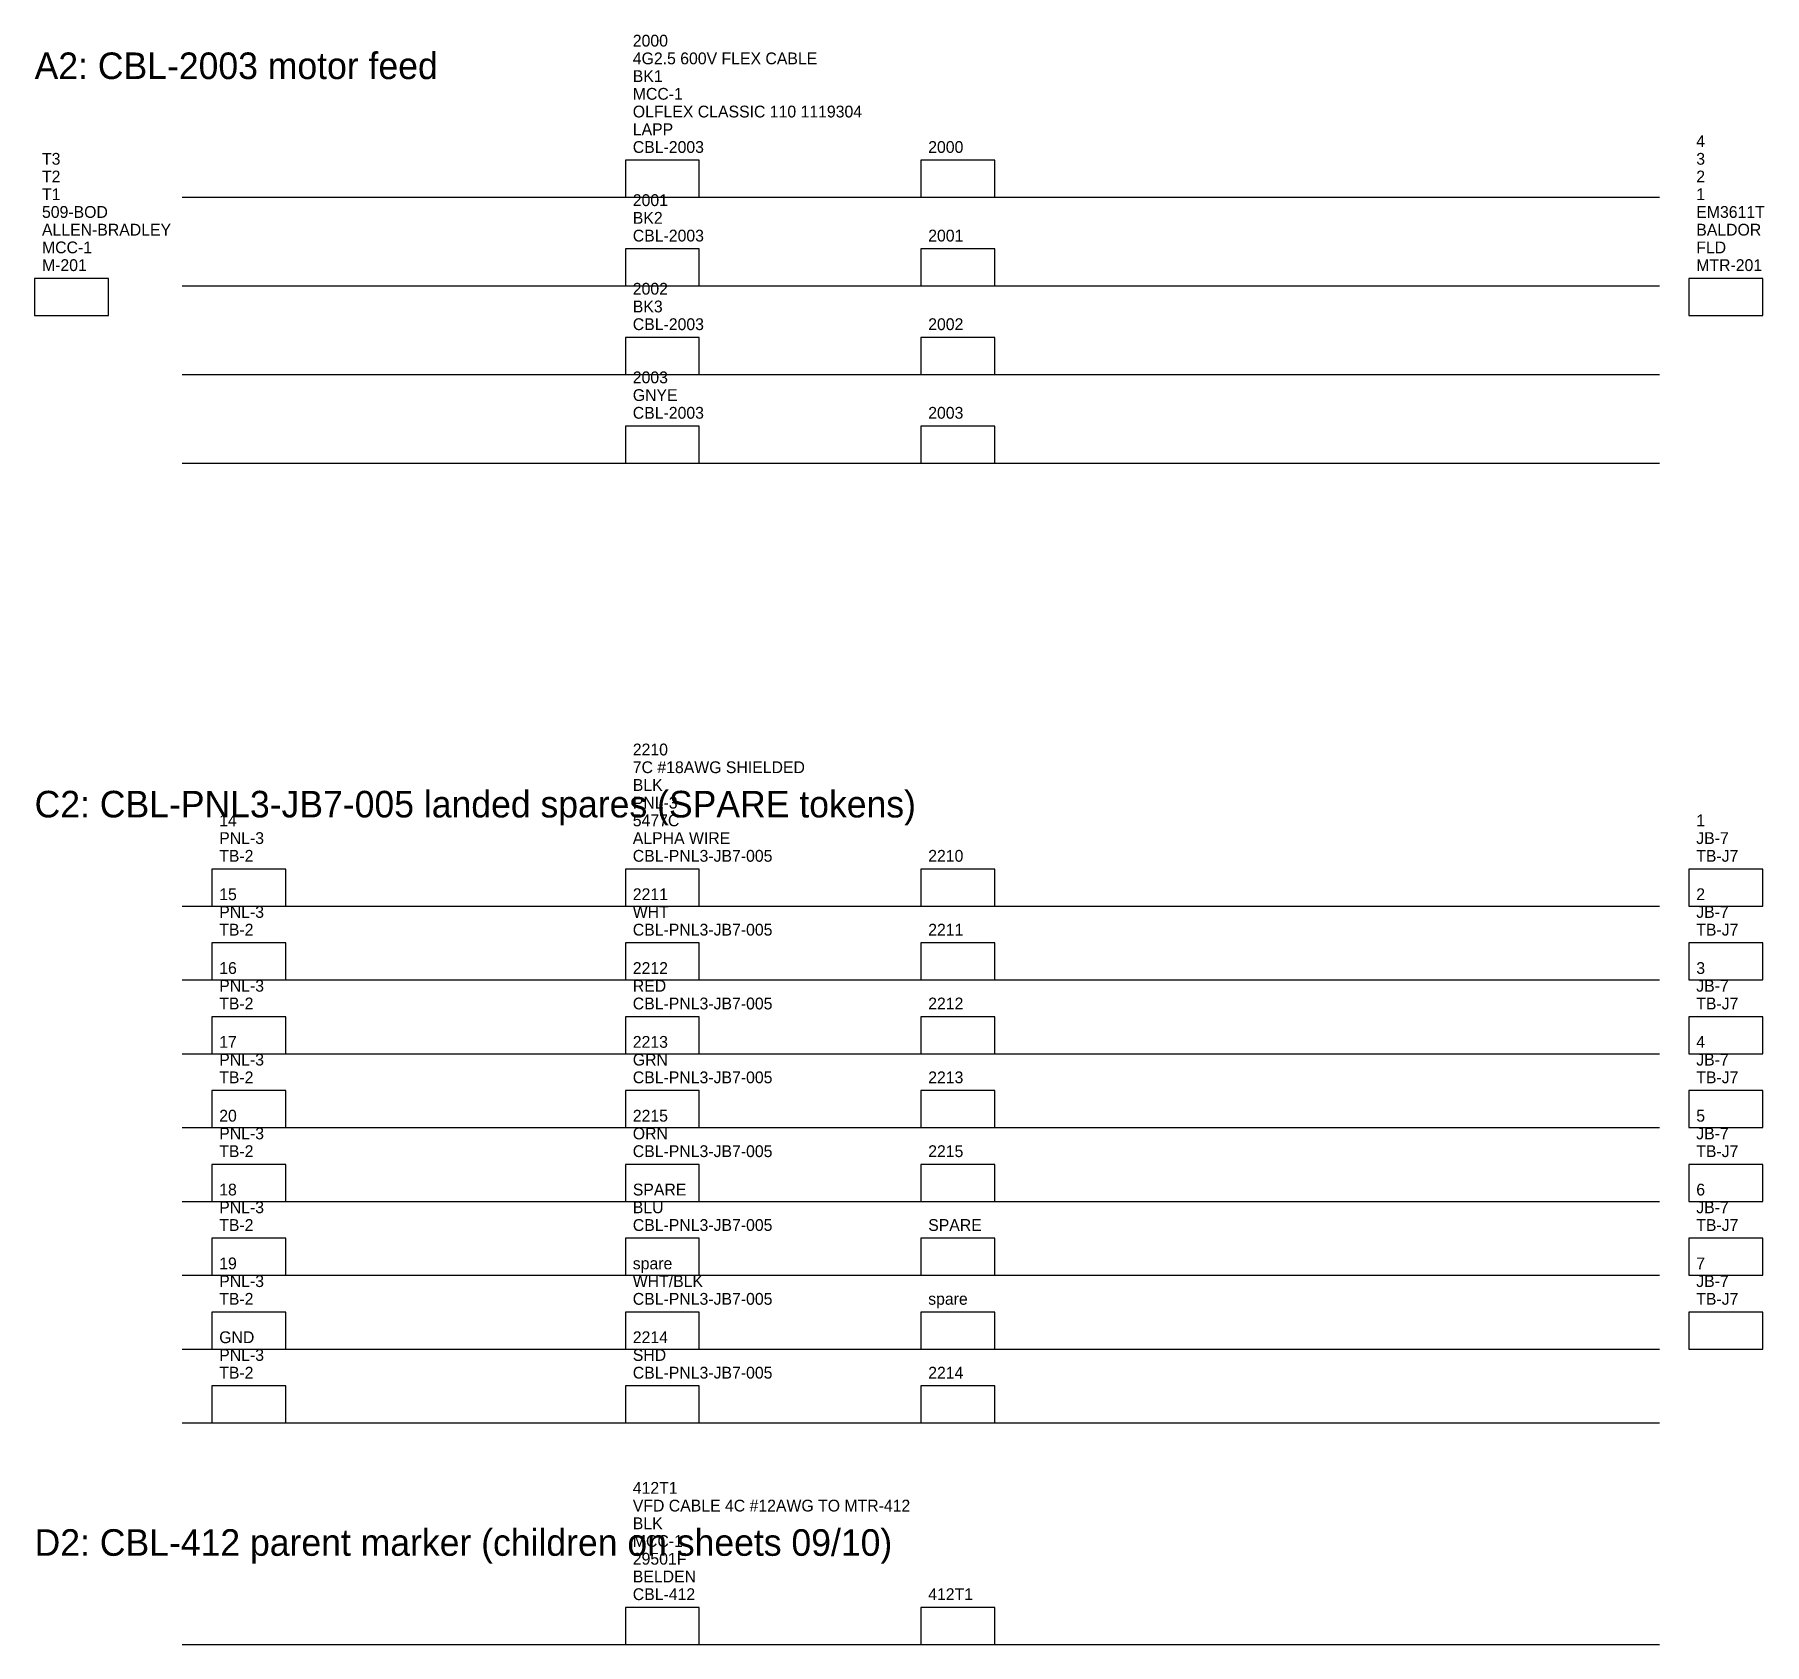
# Model space of a CAD drawing. Header units: inches. Extents: x 0 to 11.7, y 3 to 13.9.
import ezdxf

# ---------------------------------------------------------------- set-up
doc = ezdxf.new("R2010")
doc.units = ezdxf.units.IN

# ---------------------------------------------------------------- blocks, each defined once
blk = doc.blocks.new('HMS1')
blk.add_lwpolyline([(0, 0), (0.5, 0), (0.5, 0.25), (0, 0.25)], close=True)
blk = doc.blocks.new('HMO1')
blk.add_lwpolyline([(0, 0), (0.5, 0), (0.5, 0.25), (0, 0.25)], close=True)
blk = doc.blocks.new('WD_WNH')
blk.add_lwpolyline([(0, 0), (0.5, 0), (0.5, 0.25), (0, 0.25)], close=True)
blk = doc.blocks.new('HCM1')
blk.add_lwpolyline([(0, 0), (0.5, 0), (0.5, 0.25), (0, 0.25)], close=True)
blk = doc.blocks.new('HCM2')
blk.add_lwpolyline([(0, 0), (0.5, 0), (0.5, 0.25), (0, 0.25)], close=True)
blk = doc.blocks.new('HT0001')
blk.add_lwpolyline([(0, 0), (0.5, 0), (0.5, 0.25), (0, 0.25)], close=True)
blk = doc.blocks.new('HT0002')
blk.add_lwpolyline([(0, 0), (0.5, 0), (0.5, 0.25), (0, 0.25)], close=True)
blk = doc.blocks.new('VC1')
blk.add_lwpolyline([(0, 0), (0.5, 0), (0.5, 0.25), (0, 0.25)], close=True)

msp = doc.modelspace()

# ---------------------------------------------------------------- linework, layer by layer
for p, q in [((1, 12.8), (11, 12.8)), ((1, 12.2), (11, 12.2)), ((1, 11.6), (11, 11.6)), ((1, 11), (11, 11)), ((1, 8), (11, 8)), ((1, 7.5), (11, 7.5)), ((1, 7), (11, 7)), ((1, 6.5), (11, 6.5)), ((1, 6), (11, 6)), ((1, 5.5), (11, 5.5)), ((1, 5), (11, 5)), ((1, 4.5), (11, 4.5)), ((1, 3), (11, 3))]:
    msp.add_line(p, q)

# ---------------------------------------------------------------- block references
ref = msp.add_blockref('HCM1', (4, 12.8))
ref.add_attrib('TAG1', 'CBL-2003', (4.05, 13.1), dxfattribs={"height": 0.08})
ref.add_attrib('MFG', 'LAPP', (4.05, 13.22), dxfattribs={"height": 0.08})
ref.add_attrib('CAT', 'OLFLEX CLASSIC 110 1119304', (4.05, 13.34), dxfattribs={"height": 0.08})
ref.add_attrib('LOC', 'MCC-1', (4.05, 13.46), dxfattribs={"height": 0.08})
ref.add_attrib('COLOR', 'BK1', (4.05, 13.58), dxfattribs={"height": 0.08})
ref.add_attrib('DESC1', '4G2.5 600V FLEX CABLE', (4.05, 13.7), dxfattribs={"height": 0.08})
ref.add_attrib('WIRENO', '2000', (4.05, 13.82), dxfattribs={"height": 0.08})
ref = msp.add_blockref('WD_WNH', (6, 12.8))
ref.add_attrib('WIRENO', '2000', (6.05, 13.1), dxfattribs={"height": 0.08})
ref = msp.add_blockref('HMO1', (11.2, 12))
ref.add_attrib('TAG1', 'MTR-201', (11.25, 12.3), dxfattribs={"height": 0.08})
ref.add_attrib('LOC', 'FLD', (11.25, 12.42), dxfattribs={"height": 0.08})
ref.add_attrib('MFG', 'BALDOR', (11.25, 12.54), dxfattribs={"height": 0.08})
ref.add_attrib('CAT', 'EM3611T', (11.25, 12.66), dxfattribs={"height": 0.08})
ref.add_attrib('TERM01', '1', (11.25, 12.78), dxfattribs={"height": 0.08})
ref.add_attrib('TERM02', '2', (11.25, 12.9), dxfattribs={"height": 0.08})
ref.add_attrib('TERM03', '3', (11.25, 13.02), dxfattribs={"height": 0.08})
ref.add_attrib('TERM04', '4', (11.25, 13.14), dxfattribs={"height": 0.08})
ref = msp.add_blockref('HMS1', (0, 12))
ref.add_attrib('TAG1', 'M-201', (0.05, 12.3), dxfattribs={"height": 0.08})
ref.add_attrib('LOC', 'MCC-1', (0.05, 12.42), dxfattribs={"height": 0.08})
ref.add_attrib('MFG', 'ALLEN-BRADLEY', (0.05, 12.54), dxfattribs={"height": 0.08})
ref.add_attrib('CAT', '509-BOD', (0.05, 12.66), dxfattribs={"height": 0.08})
ref.add_attrib('TERM01', 'T1', (0.05, 12.78), dxfattribs={"height": 0.08})
ref.add_attrib('TERM02', 'T2', (0.05, 12.9), dxfattribs={"height": 0.08})
ref.add_attrib('TERM03', 'T3', (0.05, 13.02), dxfattribs={"height": 0.08})
ref = msp.add_blockref('HCM2', (4, 12.2))
ref.add_attrib('TAG2', 'CBL-2003', (4.05, 12.5), dxfattribs={"height": 0.08})
ref.add_attrib('COLOR', 'BK2', (4.05, 12.62), dxfattribs={"height": 0.08})
ref.add_attrib('WIRENO', '2001', (4.05, 12.74), dxfattribs={"height": 0.08})
ref = msp.add_blockref('WD_WNH', (6, 12.2))
ref.add_attrib('WIRENO', '2001', (6.05, 12.5), dxfattribs={"height": 0.08})
ref = msp.add_blockref('HCM2', (4, 11.6))
ref.add_attrib('TAG2', 'CBL-2003', (4.05, 11.9), dxfattribs={"height": 0.08})
ref.add_attrib('COLOR', 'BK3', (4.05, 12.02), dxfattribs={"height": 0.08})
ref.add_attrib('WIRENO', '2002', (4.05, 12.14), dxfattribs={"height": 0.08})
ref = msp.add_blockref('WD_WNH', (6, 11.6))
ref.add_attrib('WIRENO', '2002', (6.05, 11.9), dxfattribs={"height": 0.08})
ref = msp.add_blockref('HCM2', (4, 11))
ref.add_attrib('TAG2', 'CBL-2003', (4.05, 11.3), dxfattribs={"height": 0.08})
ref.add_attrib('COLOR', 'GNYE', (4.05, 11.42), dxfattribs={"height": 0.08})
ref.add_attrib('WIRENO', '2003', (4.05, 11.54), dxfattribs={"height": 0.08})
ref = msp.add_blockref('WD_WNH', (6, 11))
ref.add_attrib('WIRENO', '2003', (6.05, 11.3), dxfattribs={"height": 0.08})
ref = msp.add_blockref('HCM1', (4, 8))
ref.add_attrib('TAG1', 'CBL-PNL3-JB7-005', (4.05, 8.3), dxfattribs={"height": 0.08})
ref.add_attrib('MFG', 'ALPHA WIRE', (4.05, 8.42), dxfattribs={"height": 0.08})
ref.add_attrib('CAT', '5477C', (4.05, 8.54), dxfattribs={"height": 0.08})
ref.add_attrib('LOC', 'PNL-3', (4.05, 8.66), dxfattribs={"height": 0.08})
ref.add_attrib('COLOR', 'BLK', (4.05, 8.78), dxfattribs={"height": 0.08})
ref.add_attrib('DESC1', '7C #18AWG SHIELDED', (4.05, 8.9), dxfattribs={"height": 0.08})
ref.add_attrib('WIRENO', '2210', (4.05, 9.02), dxfattribs={"height": 0.08})
ref = msp.add_blockref('HT0001', (1.2, 8))
ref.add_attrib('TAGSTRIP', 'TB-2', (1.25, 8.3), dxfattribs={"height": 0.08})
ref.add_attrib('LOC', 'PNL-3', (1.25, 8.42), dxfattribs={"height": 0.08})
ref.add_attrib('TERMNO', '14', (1.25, 8.54), dxfattribs={"height": 0.08})
ref = msp.add_blockref('HT0002', (11.2, 8))
ref.add_attrib('TAGSTRIP', 'TB-J7', (11.25, 8.3), dxfattribs={"height": 0.08})
ref.add_attrib('LOC', 'JB-7', (11.25, 8.42), dxfattribs={"height": 0.08})
ref.add_attrib('TERMNO', '1', (11.25, 8.54), dxfattribs={"height": 0.08})
ref = msp.add_blockref('WD_WNH', (6, 8))
ref.add_attrib('WIRENO', '2210', (6.05, 8.3), dxfattribs={"height": 0.08})
ref = msp.add_blockref('HT0001', (1.2, 7.5))
ref.add_attrib('TAGSTRIP', 'TB-2', (1.25, 7.8), dxfattribs={"height": 0.08})
ref.add_attrib('LOC', 'PNL-3', (1.25, 7.92), dxfattribs={"height": 0.08})
ref.add_attrib('TERMNO', '15', (1.25, 8.04), dxfattribs={"height": 0.08})
ref = msp.add_blockref('HCM2', (4, 7.5))
ref.add_attrib('TAG2', 'CBL-PNL3-JB7-005', (4.05, 7.8), dxfattribs={"height": 0.08})
ref.add_attrib('COLOR', 'WHT', (4.05, 7.92), dxfattribs={"height": 0.08})
ref.add_attrib('WIRENO', '2211', (4.05, 8.04), dxfattribs={"height": 0.08})
ref = msp.add_blockref('HT0002', (11.2, 7.5))
ref.add_attrib('TAGSTRIP', 'TB-J7', (11.25, 7.8), dxfattribs={"height": 0.08})
ref.add_attrib('LOC', 'JB-7', (11.25, 7.92), dxfattribs={"height": 0.08})
ref.add_attrib('TERMNO', '2', (11.25, 8.04), dxfattribs={"height": 0.08})
ref = msp.add_blockref('WD_WNH', (6, 7.5))
ref.add_attrib('WIRENO', '2211', (6.05, 7.8), dxfattribs={"height": 0.08})
ref = msp.add_blockref('HT0001', (1.2, 7))
ref.add_attrib('TAGSTRIP', 'TB-2', (1.25, 7.3), dxfattribs={"height": 0.08})
ref.add_attrib('LOC', 'PNL-3', (1.25, 7.42), dxfattribs={"height": 0.08})
ref.add_attrib('TERMNO', '16', (1.25, 7.54), dxfattribs={"height": 0.08})
ref = msp.add_blockref('HCM2', (4, 7))
ref.add_attrib('TAG2', 'CBL-PNL3-JB7-005', (4.05, 7.3), dxfattribs={"height": 0.08})
ref.add_attrib('COLOR', 'RED', (4.05, 7.42), dxfattribs={"height": 0.08})
ref.add_attrib('WIRENO', '2212', (4.05, 7.54), dxfattribs={"height": 0.08})
ref = msp.add_blockref('HT0002', (11.2, 7))
ref.add_attrib('TAGSTRIP', 'TB-J7', (11.25, 7.3), dxfattribs={"height": 0.08})
ref.add_attrib('LOC', 'JB-7', (11.25, 7.42), dxfattribs={"height": 0.08})
ref.add_attrib('TERMNO', '3', (11.25, 7.54), dxfattribs={"height": 0.08})
ref = msp.add_blockref('WD_WNH', (6, 7))
ref.add_attrib('WIRENO', '2212', (6.05, 7.3), dxfattribs={"height": 0.08})
ref = msp.add_blockref('HT0001', (1.2, 6.5))
ref.add_attrib('TAGSTRIP', 'TB-2', (1.25, 6.8), dxfattribs={"height": 0.08})
ref.add_attrib('LOC', 'PNL-3', (1.25, 6.92), dxfattribs={"height": 0.08})
ref.add_attrib('TERMNO', '17', (1.25, 7.04), dxfattribs={"height": 0.08})
ref = msp.add_blockref('HCM2', (4, 6.5))
ref.add_attrib('TAG2', 'CBL-PNL3-JB7-005', (4.05, 6.8), dxfattribs={"height": 0.08})
ref.add_attrib('COLOR', 'GRN', (4.05, 6.92), dxfattribs={"height": 0.08})
ref.add_attrib('WIRENO', '2213', (4.05, 7.04), dxfattribs={"height": 0.08})
ref = msp.add_blockref('HT0002', (11.2, 6.5))
ref.add_attrib('TAGSTRIP', 'TB-J7', (11.25, 6.8), dxfattribs={"height": 0.08})
ref.add_attrib('LOC', 'JB-7', (11.25, 6.92), dxfattribs={"height": 0.08})
ref.add_attrib('TERMNO', '4', (11.25, 7.04), dxfattribs={"height": 0.08})
ref = msp.add_blockref('WD_WNH', (6, 6.5))
ref.add_attrib('WIRENO', '2213', (6.05, 6.8), dxfattribs={"height": 0.08})
ref = msp.add_blockref('HT0001', (1.2, 6))
ref.add_attrib('TAGSTRIP', 'TB-2', (1.25, 6.3), dxfattribs={"height": 0.08})
ref.add_attrib('LOC', 'PNL-3', (1.25, 6.42), dxfattribs={"height": 0.08})
ref.add_attrib('TERMNO', '20', (1.25, 6.54), dxfattribs={"height": 0.08})
ref = msp.add_blockref('HCM2', (4, 6))
ref.add_attrib('TAG2', 'CBL-PNL3-JB7-005', (4.05, 6.3), dxfattribs={"height": 0.08})
ref.add_attrib('COLOR', 'ORN', (4.05, 6.42), dxfattribs={"height": 0.08})
ref.add_attrib('WIRENO', '2215', (4.05, 6.54), dxfattribs={"height": 0.08})
ref = msp.add_blockref('HT0002', (11.2, 6))
ref.add_attrib('TAGSTRIP', 'TB-J7', (11.25, 6.3), dxfattribs={"height": 0.08})
ref.add_attrib('LOC', 'JB-7', (11.25, 6.42), dxfattribs={"height": 0.08})
ref.add_attrib('TERMNO', '5', (11.25, 6.54), dxfattribs={"height": 0.08})
ref = msp.add_blockref('WD_WNH', (6, 6))
ref.add_attrib('WIRENO', '2215', (6.05, 6.3), dxfattribs={"height": 0.08})
ref = msp.add_blockref('HT0001', (1.2, 5.5))
ref.add_attrib('TAGSTRIP', 'TB-2', (1.25, 5.8), dxfattribs={"height": 0.08})
ref.add_attrib('LOC', 'PNL-3', (1.25, 5.92), dxfattribs={"height": 0.08})
ref.add_attrib('TERMNO', '18', (1.25, 6.04), dxfattribs={"height": 0.08})
ref = msp.add_blockref('HCM2', (4, 5.5))
ref.add_attrib('TAG2', 'CBL-PNL3-JB7-005', (4.05, 5.8), dxfattribs={"height": 0.08})
ref.add_attrib('COLOR', 'BLU', (4.05, 5.92), dxfattribs={"height": 0.08})
ref.add_attrib('WIRENO', 'SPARE', (4.05, 6.04), dxfattribs={"height": 0.08})
ref = msp.add_blockref('HT0002', (11.2, 5.5))
ref.add_attrib('TAGSTRIP', 'TB-J7', (11.25, 5.8), dxfattribs={"height": 0.08})
ref.add_attrib('LOC', 'JB-7', (11.25, 5.92), dxfattribs={"height": 0.08})
ref.add_attrib('TERMNO', '6', (11.25, 6.04), dxfattribs={"height": 0.08})
ref = msp.add_blockref('WD_WNH', (6, 5.5))
ref.add_attrib('WIRENO', 'SPARE', (6.05, 5.8), dxfattribs={"height": 0.08})
ref = msp.add_blockref('HT0001', (1.2, 5))
ref.add_attrib('TAGSTRIP', 'TB-2', (1.25, 5.3), dxfattribs={"height": 0.08})
ref.add_attrib('LOC', 'PNL-3', (1.25, 5.42), dxfattribs={"height": 0.08})
ref.add_attrib('TERMNO', '19', (1.25, 5.54), dxfattribs={"height": 0.08})
ref = msp.add_blockref('HCM2', (4, 5))
ref.add_attrib('TAG2', 'CBL-PNL3-JB7-005', (4.05, 5.3), dxfattribs={"height": 0.08})
ref.add_attrib('COLOR', 'WHT/BLK', (4.05, 5.42), dxfattribs={"height": 0.08})
ref.add_attrib('WIRENO', 'spare ', (4.05, 5.54), dxfattribs={"height": 0.08})
ref = msp.add_blockref('HT0002', (11.2, 5))
ref.add_attrib('TAGSTRIP', 'TB-J7', (11.25, 5.3), dxfattribs={"height": 0.08})
ref.add_attrib('LOC', 'JB-7', (11.25, 5.42), dxfattribs={"height": 0.08})
ref.add_attrib('TERMNO', '7', (11.25, 5.54), dxfattribs={"height": 0.08})
ref = msp.add_blockref('WD_WNH', (6, 5))
ref.add_attrib('WIRENO', 'spare ', (6.05, 5.3), dxfattribs={"height": 0.08})
ref = msp.add_blockref('HT0001', (1.2, 4.5))
ref.add_attrib('TAGSTRIP', 'TB-2', (1.25, 4.8), dxfattribs={"height": 0.08})
ref.add_attrib('LOC', 'PNL-3', (1.25, 4.92), dxfattribs={"height": 0.08})
ref.add_attrib('TERMNO', 'GND', (1.25, 5.04), dxfattribs={"height": 0.08})
ref = msp.add_blockref('HCM2', (4, 4.5))
ref.add_attrib('TAG2', 'CBL-PNL3-JB7-005', (4.05, 4.8), dxfattribs={"height": 0.08})
ref.add_attrib('COLOR', 'SHD', (4.05, 4.92), dxfattribs={"height": 0.08})
ref.add_attrib('WIRENO', '2214', (4.05, 5.04), dxfattribs={"height": 0.08})
ref = msp.add_blockref('WD_WNH', (6, 4.5))
ref.add_attrib('WIRENO', '2214', (6.05, 4.8), dxfattribs={"height": 0.08})
ref = msp.add_blockref('VC1', (4, 3))
ref.add_attrib('TAG1', 'CBL-412', (4.05, 3.3), dxfattribs={"height": 0.08})
ref.add_attrib('MFG', 'BELDEN', (4.05, 3.42), dxfattribs={"height": 0.08})
ref.add_attrib('CAT', '29501F', (4.05, 3.54), dxfattribs={"height": 0.08})
ref.add_attrib('LOC', 'MCC-1', (4.05, 3.66), dxfattribs={"height": 0.08})
ref.add_attrib('COLOR', 'BLK', (4.05, 3.78), dxfattribs={"height": 0.08})
ref.add_attrib('DESC1', 'VFD CABLE 4C #12AWG TO MTR-412', (4.05, 3.9), dxfattribs={"height": 0.08})
ref.add_attrib('WIRENO', '412T1', (4.05, 4.02), dxfattribs={"height": 0.08})
ref = msp.add_blockref('WD_WNH', (6, 3))
ref.add_attrib('WIRENO', '412T1', (6.05, 3.3), dxfattribs={"height": 0.08})

# ---------------------------------------------------------------- texts
for s, p in [('A2: CBL-2003 motor feed', (0, 13.6)), ('C2: CBL-PNL3-JB7-005 landed spares (SPARE tokens)', (0, 8.6)), ('D2: CBL-412 parent marker (children on sheets 09/10)', (0, 3.6))]:
    msp.add_text(s, height=0.18).set_placement(p)

doc.saveas('drawing.dxf')
